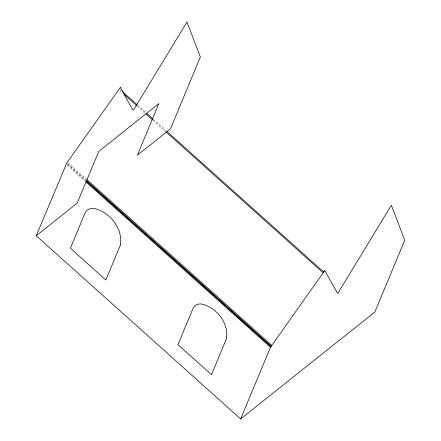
<?xml version="1.0" encoding="UTF-8"?>
<svg xmlns="http://www.w3.org/2000/svg" width="441" height="441" viewBox="0 0 441 441"><rect width="100%" height="100%" fill="white"/><g stroke="black" fill="none" stroke-linecap="round" stroke-linejoin="round"><path stroke-width="0.33" stroke-dasharray="2.21 1.65" d="M120.41 89.755L121.435 90.675M137.829 105.366L146.021 112.714M153.192 119.142L165.998 130.619M119.825 90.548L122.389 92.842M137.245 106.16L144.929 113.045M153.121 120.393L165.414 131.412M67.903 162.619L86.342 179.151M67.831 163.87L85.245 179.481M67.506 164.35L85.433 180.419M67.109 164.989L85.041 181.058"/><path stroke-width="0.66" d="M36.25 235.748L66.806 162.955L120.365 87.406L132.73 109.892L133.154 110.101L134.047 109.17L186.962 22.05L200.368 56.994L170.469 128.833L137.388 155.182L158.881 103.541L98.812 151.395L77.125 203.191L36.25 235.748L240.632 418.95L374.844 312.035L404.75 240.191L391.338 205.252L338.429 292.372L337.53 293.304L324.741 270.603L270.465 347.271L240.632 418.95M120.228 87.731L120.365 87.406M324.609 270.928L324.741 270.603M122.46 91.59L137.316 104.908M146.533 113.172L152.68 118.679M167.023 131.539L323.766 272.036M123.927 94.22L136.732 105.697M145.949 113.965L152.608 119.93M165.926 131.87L323.181 272.83M86.855 179.608L271.772 345.364M86.271 180.402L271.187 346.152M86.458 181.339L270.862 346.632M85.554 181.516L270.465 347.271M120.404 244.27L120.338 245.224L105.851 280.018L70.406 248.244L85.041 213.08L86.833 210.363L88.558 209.37L90.526 208.593L93.608 208.301C109.114 211.393 123.045 228.273 120.404 244.27M226.564 337.652L226.498 338.605L211.476 374.696L177.944 344.636L193.119 308.176L194.757 305.833L196.482 304.841L197.739 304.185L200.82 303.899C215.666 306.561 228.686 322.542 226.564 337.652"/></g></svg>
